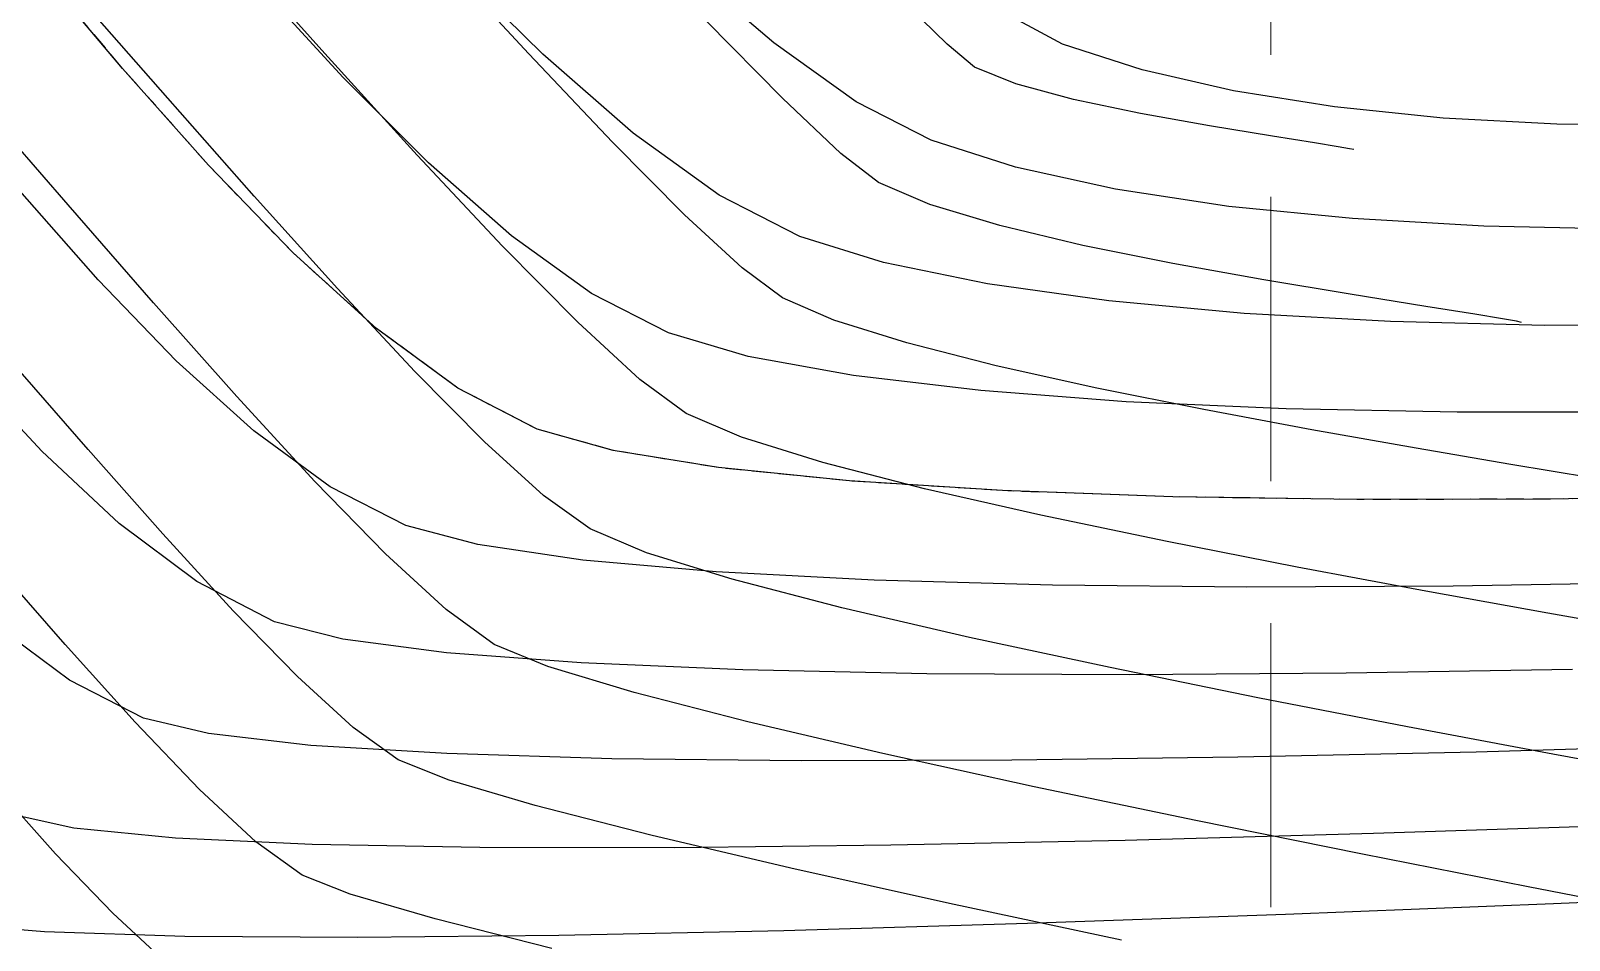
# Model space of a CAD drawing. Header units: inches. Extents: x 2547543 to 2548696, y 7125653 to 7126375.
# Drawn here: x 2547994.12 to 2548015.78, y 7125763.91 to 7125776.71 of the extents above; entities that cross this region are included whole.
import ezdxf

# ---------------------------------------------------------------- set-up
doc = ezdxf.new("R2010")
doc.units = ezdxf.units.IN
doc.header["$MEASUREMENT"] = 0
doc.linetypes.add('DASHED2', pattern=[0.375, 0.25, -0.125])
doc.linetypes.add('HIDDEN', pattern=[0.375, 0.25, -0.125])
for name, color, linetype in [('CONT-MJR', 6, 'Continuous'), ('CONT-MNR', 14, 'Continuous'), ('GRID', 254, 'HIDDEN'), ('V-100YR-LINE', 2, 'DASHED2'), ('V-TOPO-MAJR-E', 6, 'Continuous'), ('V-TOPO-MINR-E', 14, 'Continuous')]:
    doc.layers.add(name, color=color, linetype=linetype)

msp = doc.modelspace()

# ---------------------------------------------------------------- linework, layer by layer
at = {"layer": 'CONT-MJR', "color": 35, "extrusion": (-0.7026021801237381, -0.7115828669138755, 0), "elevation": -6860811.679438175}
msp.add_lwpolyline([(-3193471.932661497, 565), (-3193473.789299858, 565)], dxfattribs=at)
at = {"layer": 'CONT-MJR', "color": 35, "extrusion": (-0.6576031726014793, -0.7533644983568506, 0), "elevation": -7043880.711132391}
msp.add_lwpolyline([(-2766357.724228919, 565), (-2766359.414962029, 565)], dxfattribs=at)
at = {"layer": 'CONT-MJR', "color": 35, "extrusion": (0.5841125413860025, 0.8116726797149115, 0), "elevation": 7272117.388453069}
msp.add_lwpolyline([(2094109.110665254, 565.0000000000005), (2094110.603483615, 565.0000000000005)], dxfattribs=at)
at = {"layer": 'CONT-MJR', "color": 35, "extrusion": (-0.4580931002733198, -0.8889042195208536, 0), "elevation": -7501353.901075071}
msp.add_lwpolyline([(-999335.4680387238, 565.0000000000005), (-999336.7448655879, 565.0000000000005)], dxfattribs=at)
at = {"layer": 'CONT-MJR', "color": 35, "extrusion": (-0.2961530443005939, -0.9551404997964911, 0), "elevation": -7560714.588526913}
msp.add_lwpolyline([(323384.345568011, 565.0000000000009), (323383.1128719058, 565.0000000000009)], dxfattribs=at)
at = {"layer": 'CONT-MJR', "color": 35, "extrusion": (-0.2014567921680611, -0.9794974021861184, 0), "elevation": -7492989.726233767}
msp.add_lwpolyline([(1060231.41700524, 565.0000000000005), (1060229.921610068, 565.0000000000005)], dxfattribs=at)
at = {"layer": 'CONT-MJR', "color": 35, "extrusion": (-0.1382060829525731, -0.9904034928426426, 0), "elevation": -7409540.766896177}
msp.add_lwpolyline([(1538732.148643981, 565), (1538730.424328217, 565)], dxfattribs=at)
at = {"layer": 'CONT-MJR', "color": 35}
for points, elevation in [([(2548011.206932369, 7125772.736689702), (2548009.300436388, 7125772.912916645)], 565), ([(2548015.438887034, 7125772.567037366), (2548013.267850932, 7125772.621684143)], 565), ([(2548017.675735631, 7125772.571886767), (2548015.438887034, 7125772.567037366)], 565), ([(2547994.6700441, 7125767.572906442), (2547993.654695455, 7125768.323803399)], 570), ([(2547995.70778405, 7125767.040356055), (2547994.6700441, 7125767.572906442)], 570), ([(2548017.930280093, 7125766.662909914), (2548014.472065884, 7125766.562141089)], 570), ([(2548002.304873768, 7125766.467811168), (2547999.982100132, 7125766.539423596)], 570), ([(2548004.975778803, 7125766.437878415), (2548002.304873768, 7125766.467811168)], 570), ([(2548007.934293597, 7125766.446023626), (2548004.975778803, 7125766.437878415)], 570)]:
    msp.add_lwpolyline(points, dxfattribs=dict(at, elevation=elevation))
at = {"layer": 'CONT-MJR', "color": 35, "extrusion": (-0.05571637566219593, -0.998446636272099, 0), "elevation": -7256669.769384192}
msp.add_lwpolyline([(2147033.052189297, 565), (2147030.988064397, 565)], dxfattribs=at)
at = {"layer": 'CONT-MJR', "color": 35, "extrusion": (-0.2319676683881948, -0.9727234965921943, 0), "elevation": -7522453.654794347}
msp.add_lwpolyline([(825548.6692631999, 570), (825547.7283487623, 570)], dxfattribs=at)
at = {"layer": 'CONT-MJR', "color": 35, "extrusion": (-0.1139811068873317, -0.9934829174539132, 0), "elevation": -7369751.08694913}
msp.add_lwpolyline([(1719189.783335348, 570.0000000000009), (1719188.328910835, 570.0000000000009)], dxfattribs=at)
at = {"layer": 'CONT-MJR', "color": 35, "extrusion": (-0.06095564116566914, -0.9981404759902698, 0), "elevation": -7267830.978054835}
msp.add_lwpolyline([(2108906.246749188, 570.0000000000009), (2108904.329062611, 570.0000000000009)], dxfattribs=at)
at = {"layer": 'CONT-MJR', "color": 35, "extrusion": (0.0133782045733992, -0.9999105078167708, 0), "elevation": -7091040.974227568}
msp.add_lwpolyline([(2643113.05464586, 570.0000000000009), (2643109.868757839, 570.0000000000009)], dxfattribs=at)
at = {"layer": 'CONT-MJR', "color": 35, "extrusion": (0.02191963891637869, -0.9997597358514573, 0), "elevation": -7068202.93872393}
msp.add_lwpolyline([(2703596.505582816, 570), (2703593.152607837, 570)], dxfattribs=at)
at = {"layer": 'CONT-MNR', "color": 35, "extrusion": (0.7645249381996719, 0.6445941505092858, 0), "elevation": 6541239.685255825}
msp.add_lwpolyline([(3805410.657857005, 567), (3805412.543718501, 567)], dxfattribs=at)
at = {"layer": 'CONT-MNR', "color": 35}
for points, elevation in [([(2548004.584429787, 7125776.546154753), (2548003.33221367, 7125777.616992006)], 564), ([(2547998.523150669, 7125776.055099012), (2547997.302365325, 7125777.388325812)], 566), ([(2548008.647634501, 7125776.528430087), (2548007.66199144, 7125777.055308267)], 563), ([(2547996.623243566, 7125774.824264829), (2547995.415779131, 7125776.186217607)], 567), ([(2548011.057201164, 7125775.86789778), (2548009.769512235, 7125776.162867153)], 563), ([(2547999.721787651, 7125774.854323258), (2547998.523150669, 7125776.055099012)], 566), ([(2548006.799084436, 7125775.17299094), (2548005.746349492, 7125775.716913127)], 564), ([(2548012.480082253, 7125775.642856659), (2548011.057201164, 7125775.86789778)], 563), ([(2548014.007536469, 7125775.487078483), (2548012.480082253, 7125775.642856659)], 563), ([(2548015.608944777, 7125775.399897945), (2548014.007536469, 7125775.487078483)], 563), ([(2548017.253688144, 7125775.380649732), (2548015.608944777, 7125775.399897945)], 563), ([(2548000.889993859, 7125773.827539588), (2547999.721787651, 7125774.854323258)], 566), ([(2548012.731486408, 7125774.07022334), (2548010.989380729, 7125774.243304228)], 564), ([(2548014.583705858, 7125773.964048257), (2548012.731486408, 7125774.07022334)], 564), ([(2548002.019486881, 7125773.016289038), (2548000.889993859, 7125773.827539588)], 566), ([(2547996.170996312, 7125772.067844853), (2547995.072064036, 7125773.208491623)], 568), ([(2548003.101984308, 7125772.462112645), (2548002.019486881, 7125773.016289038)], 566), ([(2548005.706689733, 7125771.861811042), (2548004.223931754, 7125772.13214903)], 566), ([(2548007.498258617, 7125771.649473166), (2548005.706689733, 7125771.861811042)], 566), ([(2548001.253434243, 7125771.106673497), (2548000.137652485, 7125771.683351753)], 567), ([(2548009.546638779, 7125771.493509891), (2548007.498258617, 7125771.649473166)], 566), ([(2548016.712650671, 7125771.347612528), (2548014.205834433, 7125771.344205085)], 566), ([(2547998.340087011, 7125770.297300685), (2547997.261230846, 7125771.08347603)], 568), ([(2548002.320680282, 7125770.808194579), (2548001.253434243, 7125771.106673497)], 567), ([(2547995.366335724, 7125769.779762382), (2547994.27604058, 7125770.79609502)], 569), ([(2548003.805630766, 7125770.565964162), (2548002.320680282, 7125770.808194579)], 567), ([(2548012.794054867, 7125770.11610413), (2548010.202497746, 7125770.155052233)], 567), ([(2548015.521210861, 7125770.122548682), (2548012.794054867, 7125770.11610413)], 567), ([(2548001.894738165, 7125769.26491955), (2548000.418781126, 7125769.481293121)], 568), ([(2548008.507902283, 7125768.911423391), (2548005.998005499, 7125768.982562822)], 568), ([(2548012.642188328, 7125767.670172762), (2548009.592305394, 7125767.648241874)], 569), ([(2547998.083055848, 7125765.261368962), (2547996.15794707, 7125765.351049867)], 571), ([(2548009.534063046, 7125765.317581357), (2548006.230534816, 7125765.249866262)], 571), ([(2548013.02993441, 7125765.413922442), (2548009.534063046, 7125765.317581357)], 571), ([(2548006.230534816, 7125765.249866262), (2548003.180254412, 7125765.215066362)], 571), ([(2548011.790789598, 7125764.274206471), (2548008.156243785, 7125764.146522308)], 572), ([(2548015.563307629, 7125764.424238285), (2548011.790789598, 7125764.274206471)], 572), ([(2548004.724349224, 7125764.046554966), (2548001.559784946, 7125763.979673616)], 572), ([(2548008.156243785, 7125764.146522308), (2548004.724349224, 7125764.046554966)], 572), ([(2548001.559784946, 7125763.979673616), (2547998.727229984, 7125763.951247431)], 572)]:
    msp.add_lwpolyline(points, dxfattribs=dict(at, elevation=elevation))
at = {"layer": 'CONT-MNR', "color": 35, "extrusion": (-0.5809129662180598, -0.8139656784408882, 0), "elevation": -7280306.441887345}
msp.add_lwpolyline([(-2065466.282317981, 564), (-2065467.709797956, 564)], dxfattribs=at)
at = {"layer": 'CONT-MNR', "color": 35, "extrusion": (0.3098162403267072, 0.9507964541529508, 0), "elevation": 7564577.515847713}
msp.add_lwpolyline([(-214957.4738101391, 563.0000000000009), (-214956.2938754335, 563.0000000000009)], dxfattribs=at)
at = {"layer": 'CONT-MNR', "color": 35, "extrusion": (0.3044146277087824, 0.9525396235521773, 0), "elevation": 7563233.741940978}
msp.add_lwpolyline([(-257888.4864677899, 564), (-257887.2407857552, 564)], dxfattribs=at)
at = {"layer": 'CONT-MNR', "color": 35, "extrusion": (0.7192601197658726, 0.6947408726384126, 0), "elevation": 6783239.376031788}
msp.add_lwpolyline([(3355086.538242497, 567.0000000000009), (3355088.256013398, 567.0000000000009)], dxfattribs=at)
at = {"layer": 'CONT-MNR', "color": 35, "extrusion": (-0.214567196749266, -0.9767092290334733, 0), "elevation": -7506528.935880757}
msp.add_lwpolyline([(959706.8359444414, 564.0000000000009), (959705.3930618931, 564.0000000000009)], dxfattribs=at)
at = {"layer": 'CONT-MNR', "color": 35, "extrusion": (0.7505529448060843, 0.6608103185051782, 0), "elevation": 6621189.668188068}
msp.add_lwpolyline([(3664528.630533427, 568), (3664530.302646227, 568)], dxfattribs=at)
at = {"layer": 'CONT-MNR', "color": 35, "extrusion": (-0.1493828649401417, -0.9887794292269007, 0), "elevation": -7426448.170586764}
msp.add_lwpolyline([(1454952.280362292, 564), (1454950.667810444, 564)], dxfattribs=at)
at = {"layer": 'CONT-MNR', "color": 35, "extrusion": (-0.02086526576526294, -0.999782296644897, 0), "elevation": -7177387.660611372}
msp.add_lwpolyline([(2398780.630057614, 564.0000000000005), (2398778.704839076, 564.0000000000005)], dxfattribs=at)
at = {"layer": 'CONT-MNR', "color": 35, "extrusion": (-0.6711978588715227, -0.7412782434729104, 0), "elevation": -6992391.608191652}
msp.add_lwpolyline([(-2894027.046673561, 567), (-2894028.629667476, 567)], dxfattribs=at)
at = {"layer": 'CONT-MNR', "color": 35, "extrusion": (-0.5919753393325776, -0.8059560767325223, 0), "elevation": -7251412.235712169}
msp.add_lwpolyline([(-2164704.915802302, 567.0000000000005), (-2164706.339656965, 567.0000000000005)], dxfattribs=at)
at = {"layer": 'CONT-MNR', "color": 35, "extrusion": (-0.2821498534287629, -0.9593703457008288, 0), "elevation": -7555173.492123361}
msp.add_lwpolyline([(433944.1305079667, 566), (433942.9610456724, 566)], dxfattribs=at)
at = {"layer": 'CONT-MNR', "color": 35, "extrusion": (-0.6701515954229151, -0.7422242512557251, 0), "elevation": -6996464.536799768}
msp.add_lwpolyline([(-2884161.500791234, 568.0000000000009), (-2884162.969666082, 568.0000000000009)], dxfattribs=at)
at = {"layer": 'CONT-MNR', "color": 35, "extrusion": (0.7321493392052163, 0.6811441441437819, 0), "elevation": 6719189.375772682}
msp.add_lwpolyline([(3481576.99925188, 569), (3481578.596398209, 569)], dxfattribs=at)
at = {"layer": 'CONT-MNR', "color": 35, "extrusion": (-0.04487510817497691, -0.9989926049107092, 0), "elevation": -7232935.230336211}
msp.add_lwpolyline([(2225675.183196563, 566.0000000000009), (2225672.927732606, 566.0000000000009)], dxfattribs=at)
at = {"layer": 'CONT-MNR', "color": 35, "extrusion": (-0.01998376394192685, -0.9998003046502404, 0), "elevation": -7175267.275214273}
msp.add_lwpolyline([(2405105.646799666, 566.0000000000009), (2405103.240315262, 566.0000000000009)], dxfattribs=at)
at = {"layer": 'CONT-MNR', "color": 35, "extrusion": (-0.1013866967783974, -0.994847092631006, 0), "elevation": -7347385.819536735}
msp.add_lwpolyline([(1812417.694157232, 567.0000000000009), (1812415.838360669, 567.0000000000009)], dxfattribs=at)
at = {"layer": 'CONT-MNR', "color": 35, "extrusion": (-0.4563275684499187, -0.8898118622903298, 0), "elevation": -7503316.825440576}
msp.add_lwpolyline([(-984445.0883401106, 568.0000000000009), (-984446.2849943852, 568.0000000000009)], dxfattribs=at)
at = {"layer": 'CONT-MNR', "color": 35, "extrusion": (-0.06321170368379506, -0.9980001405397657, 0), "elevation": -7272583.616759855}
msp.add_lwpolyline([(2092480.068422553, 567), (2092477.913016011, 567)], dxfattribs=at)
at = {"layer": 'CONT-MNR', "color": 35, "extrusion": (-0.03603017995445746, -0.9993507022724554, 0), "elevation": -7212948.674805345}
msp.add_lwpolyline([(2289613.004262871, 567.0000000000009), (2289610.603166712, 567.0000000000009)], dxfattribs=at)
at = {"layer": 'CONT-MNR', "color": 35, "extrusion": (0.01769506555637161, -0.9998434300704065, 0), "elevation": -7079567.13953582}
msp.add_lwpolyline([(2673710.354831444, 567.0000000000009), (2673707.548058236, 567.0000000000009)], dxfattribs=at)
at = {"layer": 'CONT-MNR', "color": 35, "extrusion": (-0.5981061771197012, -0.8014168708551478, 0), "elevation": -7234683.887209116}
msp.add_lwpolyline([(-2219959.084421054, 569), (-2219960.448566582, 569)], dxfattribs=at)
at = {"layer": 'CONT-MNR', "color": 35, "extrusion": (-0.2572788607366632, -0.9663372019217955, 0), "elevation": -7541442.786993072}
msp.add_lwpolyline([(628917.7411613383, 568.0000000000009), (628916.691944828, 568.0000000000009)], dxfattribs=at)
at = {"layer": 'CONT-MNR', "color": 35, "extrusion": (-0.08766372404805625, -0.9961501249741559, 0), "elevation": -7321703.278760862}
msp.add_lwpolyline([(1913522.82198123, 568.0000000000009), (1913520.935407781, 568.0000000000009)], dxfattribs=at)
at = {"layer": 'CONT-MNR', "color": 35, "extrusion": (-0.05252404331858569, -0.9986196597671545, 0), "elevation": -7249764.574361487}
msp.add_lwpolyline([(2170214.684094557, 568.0000000000009), (2170212.457063538, 568.0000000000009)], dxfattribs=at)
at = {"layer": 'CONT-MNR', "color": 35, "extrusion": (-0.4599205986591697, -0.8879600457954125, 0), "elevation": -7499274.192549101}
msp.add_lwpolyline([(-1014767.639691681, 569.0000000000009), (-1014768.874825127, 569.0000000000009)], dxfattribs=at)
at = {"layer": 'CONT-MNR', "color": 35, "extrusion": (-0.01018690434850305, -0.9999481121437224, 0), "elevation": -7151355.489499418}
msp.add_lwpolyline([(2475289.508164709, 568), (2475286.770892824, 568)], dxfattribs=at)
at = {"layer": 'CONT-MNR', "color": 35, "extrusion": (0.004402625971888658, -0.9999903083953123, 0), "elevation": -7114481.882919908}
msp.add_lwpolyline([(2579361.551555086, 568.0000000000009), (2579358.645870757, 568.0000000000009)], dxfattribs=at)
at = {"layer": 'CONT-MNR', "color": 35, "extrusion": (0.01687436036878253, -0.9998576178447331, 0), "elevation": -7081758.204994844}
msp.add_lwpolyline([(2667897.167108383, 568.0000000000005), (2667894.151203244, 568.0000000000005)], dxfattribs=at)
at = {"layer": 'CONT-MNR', "color": 35, "extrusion": (0.2455853338749368, 0.9693749758403792, 0), "elevation": 7533292.397102951}
msp.add_lwpolyline([(-719981.8516843047, 569), (-719980.8590158892, 569)], dxfattribs=at)
at = {"layer": 'CONT-MNR', "color": 35, "extrusion": (-0.1306051918022487, -0.991434457679527, 0), "elevation": -7397513.918572337}
msp.add_lwpolyline([(1595512.68508439, 569), (1595511.213226773, 569)], dxfattribs=at)
at = {"layer": 'CONT-MNR', "color": 35, "extrusion": (-0.07549063651837787, -0.997146510698428, 0), "elevation": -7297784.79731633}
msp.add_lwpolyline([(2002802.430250882, 569), (2002800.528209271, 569)], dxfattribs=at)
at = {"layer": 'CONT-MNR', "color": 35, "extrusion": (-0.04298205380694845, -0.9990758444935683, 0), "elevation": -7228700.852295461}
msp.add_lwpolyline([(2239369.265275605, 569.0000000000009), (2239366.988812486, 569.0000000000009)], dxfattribs=at)
at = {"layer": 'CONT-MNR', "color": 35, "extrusion": (-0.02121595030195128, -0.9997749163950781, 0), "elevation": -7178222.154249537}
msp.add_lwpolyline([(2396253.294160526, 569.0000000000009), (2396250.701091041, 569.0000000000009)], dxfattribs=at)
at = {"layer": 'CONT-MNR', "color": 35, "extrusion": (0.01757047187571569, -0.999845627343574, 0), "elevation": -7079897.862019909}
msp.add_lwpolyline([(2672825.58879572, 569.0000000000009), (2672822.399149803, 569.0000000000009)], dxfattribs=at)
at = {"layer": 'CONT-MNR', "color": 35, "extrusion": (-0.005292274309728492, -0.9999859958182568, 0), "elevation": -7139152.623402969}
msp.add_lwpolyline([(2510262.392454095, 569), (2510259.541420467, 569)], dxfattribs=at)
at = {"layer": 'CONT-MNR', "color": 35, "extrusion": (-0.2176528599541912, -0.9760262458324372, 0), "elevation": -7509512.480739047}
msp.add_lwpolyline([(935966.4919985896, 571), (935965.6001466501, 571)], dxfattribs=at)
at = {"layer": 'CONT-MNR', "color": 35, "extrusion": (0.0332508524416267, -0.9994470375222017, 0), "elevation": -7037101.52774526}
msp.add_lwpolyline([(2783545.47796458, 571), (2783541.848647897, 571)], dxfattribs=at)
at = {"layer": 'CONT-MNR', "color": 35, "extrusion": (-0.09738449605249505, -0.9952468336692167, 0), "elevation": -7340030.724887561}
msp.add_lwpolyline([(1841946.040697829, 571), (1841944.605634551, 571)], dxfattribs=at)
at = {"layer": 'CONT-MNR', "color": 35, "extrusion": (-0.0185892421949295, -0.9998272051082718, 0), "elevation": -7171899.319010285}
msp.add_lwpolyline([(2415097.587213889, 571), (2415095.22573516, 571)], dxfattribs=at)
at = {"layer": 'CONT-MNR', "color": 35, "extrusion": (-0.0008787962295292019, -0.999999613858519, 0), "elevation": -7128001.639100467}
msp.add_lwpolyline([(2541740.100761179, 571.0000000000009), (2541737.364632236, 571.0000000000009)], dxfattribs=at)
at = {"layer": 'CONT-MNR', "color": 35, "extrusion": (0.04338565412251789, -0.9990583992021493, 0), "elevation": -7008507.476842668}
msp.add_lwpolyline([(2854776.149924679, 572), (2854772.300488828, 572)], dxfattribs=at)
at = {"layer": 'CONT-MNR', "color": 35, "extrusion": (-0.08198623746568888, -0.9966334616428548, 0), "elevation": -7310675.340425763}
msp.add_lwpolyline([(1955201.81427314, 572), (1955200.36092757, 572)], dxfattribs=at)
at = {"layer": 'CONT-MNR', "color": 35, "extrusion": (-0.03269544143498453, -0.9994653611353279, 0), "elevation": -7205262.119809367}
msp.add_lwpolyline([(2313654.035067981, 572.0000000000005), (2313652.059512536, 572.0000000000005)], dxfattribs=at)
at = {"layer": 'CONT-MNR', "color": 35, "extrusion": (-0.006321299598819043, -0.9999800203860985, 0), "elevation": -7141728.24456716}
msp.add_lwpolyline([(2502903.730392892, 572), (2502901.294477608, 572)], dxfattribs=at)
at = {"layer": 'GRID', "color": 252, "linetype": 'HIDDEN', "lineweight": 0, "ltscale": 16}
msp.add_line((2548011.583313596, 7126356.376313465), (2548011.583313596, 7125726.296813901), dxfattribs=at)
at = {"layer": 'V-100YR-LINE', "color": 5}
for p, q in [((2547995.415779131, 7125776.186217607, 567), (2547994.200163842, 7125777.62800575, 567)), ((2547996.623243566, 7125774.824264829, 567), (2547995.415779131, 7125776.186217607, 567)), ((2547997.81664922, 7125773.588740725, 567), (2547996.623243566, 7125774.824264829, 567)), ((2547998.990088169, 7125772.526238599, 567), (2547997.81664922, 7125773.588740725, 567)), ((2548000.137652485, 7125771.683351753, 567), (2547998.990088169, 7125772.526238599, 567)), ((2548001.253434243, 7125771.106673497, 567), (2548000.137652485, 7125771.683351753, 567)), ((2548002.320680282, 7125770.808194579, 567), (2548001.253434243, 7125771.106673497, 567)), ((2548003.805630766, 7125770.565964162, 567), (2548002.320680282, 7125770.808194579, 567)), ((2548005.651864581, 7125770.377811079, 567), (2548003.805630766, 7125770.565964162, 567)), ((2548007.802960613, 7125770.241564159, 567), (2548005.651864581, 7125770.377811079, 567)), ((2548010.202497746, 7125770.155052233, 567), (2548007.802960613, 7125770.241564159, 567)), ((2548012.794054867, 7125770.11610413, 567), (2548010.202497746, 7125770.155052233, 567)), ((2548015.521210861, 7125770.122548682, 567), (2548012.794054867, 7125770.11610413, 567)), ((2548018.327544613, 7125770.172214718, 567), (2548015.521210861, 7125770.122548682, 567))]:
    msp.add_line(p, q, dxfattribs=at)
at = {"layer": 'V-TOPO-MAJR-E', "color": 35, "extrusion": (0.712903502314002, 0.7012621452698198, 0), "elevation": 6813518.279359855}
msp.add_lwpolyline([(3293171.255545778, 565), (3293172.782834555, 565)], dxfattribs=at)
at = {"layer": 'V-TOPO-MAJR-E', "color": 35, "extrusion": (-0.6872701290647322, -0.7264019339837597, 0), "elevation": -6927344.820925653}
msp.add_lwpolyline([(-3046456.151299768, 565), (-3046457.285687484, 565)], dxfattribs=at)
at = {"layer": 'V-TOPO-MAJR-E', "color": 35, "extrusion": (-0.6127492799013384, -0.7902773690169744, 0), "elevation": -7192627.262508526}
msp.add_lwpolyline([(-2352681.719069992, 565), (-2352682.386642269, 565)], dxfattribs=at)
at = {"layer": 'V-TOPO-MAJR-E', "color": 35, "extrusion": (0.3939465508568035, 0.9191333499922784, 0), "elevation": 7553315.257223744}
msp.add_lwpolyline([(465216.187130589, 565.0000000000009), (465216.9747742112, 565.0000000000009)], dxfattribs=at)
at = {"layer": 'V-TOPO-MAJR-E', "color": 35, "extrusion": (-0.2870028176579434, -0.9579297378494945, 0), "elevation": -7557276.202187359}
msp.add_lwpolyline([(395695.2055068642, 565), (395694.1743694469, 565)], dxfattribs=at)
at = {"layer": 'V-TOPO-MAJR-E', "color": 35, "extrusion": (-0.2313471092239364, -0.9728712736296247, 0), "elevation": -7521935.031514078}
msp.add_lwpolyline([(830357.5546721241, 565), (830356.3533145157, 565)], dxfattribs=at)
at = {"layer": 'V-TOPO-MAJR-E', "color": 35, "extrusion": (-0.1982489967409051, -0.9801516899394831, 0), "elevation": -7489479.34413128}
msp.add_lwpolyline([(1084759.072393818, 565), (1084757.779760375, 565)], dxfattribs=at)
at = {"layer": 'V-TOPO-MAJR-E', "color": 35, "extrusion": (-0.1772328164703967, -0.9841689533641929, 0), "elevation": -7464556.011357142}
msp.add_lwpolyline([(1244752.942751482, 565.0000000000009), (1244751.639734523, 565.0000000000009)], dxfattribs=at)
at = {"layer": 'V-TOPO-MAJR-E', "color": 35}
for points, elevation in [([(2548012.701460835, 7125773.005219236), (2548011.48645858, 7125773.207172091)], 565), ([(2548014.847062386, 7125772.660682189), (2548014.454357691, 7125772.726423281)], 565), ([(2548015.040189156, 7125772.625090757), (2548014.847062386, 7125772.660682189)], 565), ([(2547994.928724805, 7125770.821920788), (2547993.848042635, 7125772.065536868)], 570), ([(2547996.973081035, 7125768.550525045), (2547995.980405378, 7125769.633134932)], 570), ([(2547998.66140433, 7125766.909216135), (2547997.876748458, 7125767.625436866)], 570), ([(2547999.297045332, 7125766.453208596), (2547998.66140433, 7125766.909216135)], 570), ([(2548000.011726675, 7125766.166161867), (2547999.297045332, 7125766.453208596)], 570), ([(2548001.222438186, 7125765.807588976), (2548000.011726675, 7125766.166161867)], 570), ([(2548002.851898999, 7125765.390255195), (2548001.222438186, 7125765.807588976)], 570), ([(2548004.82282825, 7125764.926925797), (2548002.851898999, 7125765.390255195)], 570), ([(2548007.057945068, 7125764.430366053), (2548004.82282825, 7125764.926925797)], 570)]:
    msp.add_lwpolyline(points, dxfattribs=dict(at, elevation=elevation))
at = {"layer": 'V-TOPO-MAJR-E', "color": 35, "extrusion": (-0.1570309527164046, -0.9875936815760713, 0), "elevation": -7437485.25834375}
msp.add_lwpolyline([(1397435.398881403, 565.0000000000009), (1397434.320687883, 565.0000000000009)], dxfattribs=at)
at = {"layer": 'V-TOPO-MAJR-E', "color": 35, "extrusion": (-0.1571415985623898, -0.987576082133046, 0), "elevation": -7437641.775849462}
msp.add_lwpolyline([(1396602.814830508, 565.0000000000009), (1396602.11809457, 565.0000000000009)], dxfattribs=at)
at = {"layer": 'V-TOPO-MAJR-E', "color": 35, "extrusion": (-0.2017459147373846, -0.9794378928174957, 0), "elevation": -7493303.349663067}
msp.add_lwpolyline([(1058027.040896898, 565.0000000000009), (1058026.965370606, 565.0000000000009)], dxfattribs=at)
at = {"layer": 'V-TOPO-MAJR-E', "color": 35, "extrusion": (0.7489770783317427, 0.6625959071211102, 0), "elevation": 6629896.379008148}
msp.add_lwpolyline([(3648746.412712813, 570.0000000000009), (3648747.999925411, 570.0000000000009)], dxfattribs=at)
at = {"layer": 'V-TOPO-MAJR-E', "color": 35, "extrusion": (0.7153402611708686, 0.6987762952104153, 0), "elevation": 6802002.968449153}
msp.add_lwpolyline([(3316867.957704636, 570), (3316869.250918829, 570)], dxfattribs=at)
at = {"layer": 'V-TOPO-MAJR-E', "color": 35, "extrusion": (-0.2087645520371956, -0.9779659308036805, 0), "elevation": -7500688.395870214}
msp.add_lwpolyline([(1004259.551482587, 570.0000000000009), (1004257.074889644, 570.0000000000009)], dxfattribs=at)
at = {"layer": 'V-TOPO-MINR-E', "color": 35, "extrusion": (0.7452859868775329, 0.6667449270628026, 0), "elevation": 6650062.661331648}
msp.add_lwpolyline([(3611876.375451969, 567.0000000000009), (3611878.41495634, 567.0000000000009)], dxfattribs=at)
at = {"layer": 'V-TOPO-MINR-E', "color": 35, "extrusion": (0.734474997219236, 0.678635747997262, 0), "elevation": 6707249.716927643}
msp.add_lwpolyline([(3504539.938228981, 566), (3504541.851902847, 566)], dxfattribs=at)
at = {"layer": 'V-TOPO-MINR-E', "color": 35, "extrusion": (0.70010876554977, 0.7140362150482127, 0), "elevation": 6871944.551927858}
msp.add_lwpolyline([(3169449.314970498, 564.0000000000009), (3169450.31428963, 564.0000000000009)], dxfattribs=at)
at = {"layer": 'V-TOPO-MINR-E', "color": 35, "extrusion": (0.7523908009450632, 0.6587169973920867, 0), "elevation": 6610958.406398205}
msp.add_lwpolyline([(3682959.827290365, 568), (3682961.697948847, 568)], dxfattribs=at)
at = {"layer": 'V-TOPO-MINR-E', "color": 35, "extrusion": (0.7396550270967861, 0.6729862115158473, 0), "elevation": 6680188.983010018}
msp.add_lwpolyline([(3555846.7003893, 567), (3555848.633231872, 567)], dxfattribs=at)
at = {"layer": 'V-TOPO-MINR-E', "color": 35}
for points, elevation in [([(2548002.311996283, 7125775.148877078), (2548001.134822848, 7125776.390037045)], 566), ([(2548007.992020332, 7125775.967470597), (2548007.408534776, 7125776.203596899)], 564), ([(2547997.269066293, 7125774.386529069), (2547996.051456055, 7125775.765650089)], 568), ([(2547994.648760271, 7125774.26253807), (2547993.445903474, 7125775.644229196)], 569), ([(2548010.717203844, 7125775.375145445), (2548009.748974411, 7125775.549157654)], 564), ([(2548003.326682932, 7125774.126278395), (2548002.311996283, 7125775.148877078)], 566), ([(2548012.197038844, 7125775.137445486), (2548011.608442148, 7125775.230012366)], 564), ([(2548012.531443062, 7125775.083125056), (2548012.197038844, 7125775.137445486)], 564), ([(2548000.764167344, 7125773.683142968), (2547999.563613806, 7125774.963414276)], 567), ([(2547995.852668316, 7125772.884503704), (2547994.648760271, 7125774.26253807)], 569), ([(2547998.439570008, 7125773.086817146), (2547997.269066293, 7125774.386529069)], 568), ([(2548001.823327947, 7125772.611225199), (2548000.764167344, 7125773.683142968)], 567), ([(2548005.428940534, 7125772.640619905), (2548004.704704961, 7125772.953467464)], 566), ([(2548002.699925541, 7125771.806649086), (2548001.823327947, 7125772.611225199)], 567), ([(2548006.45672591, 7125772.320859696), (2548005.428940534, 7125772.640619905)], 566), ([(2548000.509328969, 7125770.929876111), (2547999.530484974, 7125771.9175782)], 568), ([(2547998.122036203, 7125770.371301259), (2547997.022227122, 7125771.568100099)], 569), ([(2548012.162434814, 7125771.099362208), (2548010.640915541, 7125771.383438093)], 566), ([(2548005.274757712, 7125770.638599859), (2548004.131685734, 7125770.994512442)], 567), ([(2548002.000875147, 7125769.70333803), (2548001.343619768, 7125770.174774761)], 568), ([(2548002.792298274, 7125769.368302097), (2548002.000875147, 7125769.70333803)], 568), ([(2548015.481206524, 7125768.518144905), (2548013.765458749, 7125768.827133011)], 567), ([(2548009.321091555, 7125767.750008767), (2548007.341286902, 7125768.175795759)], 568), ([(2547995.590361016, 7125766.981321828), (2547994.604414936, 7125768.075176321)], 571), ([(2548015.552919355, 7125766.531354613), (2548013.505337173, 7125766.917533805)], 568), ([(2548017.466235262, 7125766.1788868), (2548015.552919355, 7125766.531354613)], 568), ([(2547994.472633113, 7125765.129394592), (2547993.606904023, 7125766.093936712)], 572), ([(2548012.87413695, 7125765.123591981), (2548010.528907589, 7125765.597770778)], 569), ([(2547995.275875142, 7125764.292909778), (2547994.472633113, 7125765.129394592)], 572), ([(2548017.453493649, 7125764.230608208), (2548015.208624065, 7125764.663891298)], 569), ([(2547999.816847391, 7125764.2155621), (2547998.621412879, 7125764.563050447)], 571), ([(2548001.456859743, 7125763.79873834), (2547999.816847391, 7125764.2155621)], 571)]:
    msp.add_lwpolyline(points, dxfattribs=dict(at, elevation=elevation))
at = {"layer": 'V-TOPO-MINR-E', "color": 35, "extrusion": (0.6421307103122985, 0.7665951675257436, 0), "elevation": 7098739.409670756}
msp.add_lwpolyline([(2622389.568939599, 564), (2622390.069864728, 564)], dxfattribs=at)
at = {"layer": 'V-TOPO-MINR-E', "color": 35, "extrusion": (0.2602608073486139, 0.9655383535407839, 0), "elevation": 7543356.612465981}
msp.add_lwpolyline([(-605640.0785634774, 564), (-605639.2351448224, 564)], dxfattribs=at)
at = {"layer": 'V-TOPO-MINR-E', "color": 35, "extrusion": (-0.2063701005511734, -0.9784740066033939, 0), "elevation": -7498219.179842012}
msp.add_lwpolyline([(1022614.291358742, 564.0000000000005), (1022613.328020919, 564.0000000000005)], dxfattribs=at)
at = {"layer": 'V-TOPO-MINR-E', "color": 35, "extrusion": (-0.1607271428648748, -0.986998878189076, 0), "elevation": -7442666.784061153}
msp.add_lwpolyline([(1369579.10572796, 564.0000000000009), (1369578.202749929, 564.0000000000009)], dxfattribs=at)
at = {"layer": 'V-TOPO-MINR-E', "color": 35, "extrusion": (-0.1759203787947615, -0.9844043987735467, 0), "elevation": -7462891.666204508}
msp.add_lwpolyline([(1254705.854431101, 564.0000000000009), (1254705.692253037, 564.0000000000009)], dxfattribs=at)
at = {"layer": 'V-TOPO-MINR-E', "color": 35, "extrusion": (0.1991352856388733, 0.9799720087908248, 0), "elevation": 7490459.329494701}
msp.add_lwpolyline([(-1077987.923987107, 564), (-1077987.864418746, 564)], dxfattribs=at)
at = {"layer": 'V-TOPO-MINR-E', "color": 35, "extrusion": (0.6787866404626621, 0.7343355477773174, 0), "elevation": 6962259.864364874}
msp.add_lwpolyline([(2965789.756525072, 566), (2965790.861234135, 566)], dxfattribs=at)
at = {"layer": 'V-TOPO-MINR-E', "color": 35, "extrusion": (-0.5980552705828577, -0.8014548604432222, 0), "elevation": -7234833.011090078}
msp.add_lwpolyline([(-2219495.316780005, 566.0000000000005), (-2219496.023987512, 566.0000000000005)], dxfattribs=at)
at = {"layer": 'V-TOPO-MINR-E', "color": 35, "extrusion": (0.7311721420988931, 0.6821930068672033, 0), "elevation": 6724178.045474225}
msp.add_lwpolyline([(3471938.455886024, 568), (3471940.055015529, 568)], dxfattribs=at)
at = {"layer": 'V-TOPO-MINR-E', "color": 35, "extrusion": (0.7475722086844987, 0.6641805423245853, 0), "elevation": 6637610.58620969}
msp.add_lwpolyline([(3634698.745681556, 569), (3634700.506586508, 569)], dxfattribs=at)
at = {"layer": 'V-TOPO-MINR-E', "color": 35, "extrusion": (-0.2465297862574432, -0.9691352147599732, 0), "elevation": -7533996.375666257}
msp.add_lwpolyline([(712648.9568622867, 566), (712647.6574681175, 566)], dxfattribs=at)
at = {"layer": 'V-TOPO-MINR-E', "color": 35, "extrusion": (-0.2164768372586035, -0.9762877541639616, 0), "elevation": -7508388.594745785}
msp.add_lwpolyline([(945025.598165865, 566.0000000000005), (945024.144961745, 566.0000000000005)], dxfattribs=at)
at = {"layer": 'V-TOPO-MINR-E', "color": 35, "extrusion": (-0.5909449685142362, -0.8067118718524654, 0), "elevation": -7254174.087817099}
msp.add_lwpolyline([(-2155434.159086986, 567), (-2155434.968377807, 567)], dxfattribs=at)
at = {"layer": 'V-TOPO-MINR-E', "color": 35, "extrusion": (-0.196908522668215, -0.9804218651685719, 0), "elevation": -7487987.081560785}
msp.add_lwpolyline([(1095000.229051545, 566.0000000000009), (1094998.692819389, 566.0000000000009)], dxfattribs=at)
at = {"layer": 'V-TOPO-MINR-E', "color": 35, "extrusion": (-0.3939969274356406, -0.9191117566277098, 0), "elevation": -7553285.695070608}
msp.add_lwpolyline([(-465631.3240795732, 567), (-465632.171523504, 567)], dxfattribs=at)
at = {"layer": 'V-TOPO-MINR-E', "color": 35, "extrusion": (-0.174320223718675, -0.9846890166964751, 0), "elevation": -7460838.587228674}
msp.add_lwpolyline([(1266835.066162949, 566), (1266833.578549708, 566)], dxfattribs=at)
at = {"layer": 'V-TOPO-MINR-E', "color": 35, "extrusion": (-0.6710436977444022, -0.7414178010524967, 0), "elevation": -6992993.097267286}
msp.add_lwpolyline([(-2892569.614092256, 568), (-2892570.739356308, 568)], dxfattribs=at)
at = {"layer": 'V-TOPO-MINR-E', "color": 35, "extrusion": (-0.1683802877056755, -0.985722110288774, 0), "elevation": -7453065.137517473}
msp.add_lwpolyline([(1311795.381007662, 566.0000000000005), (1311794.025547516, 566.0000000000005)], dxfattribs=at)
at = {"layer": 'V-TOPO-MINR-E', "color": 35, "extrusion": (-0.2500399692198814, -0.9682355156636845, 0), "elevation": -7536527.369238393}
msp.add_lwpolyline([(685343.2073723103, 567.0000000000009), (685341.7299753777, 567.0000000000009)], dxfattribs=at)
at = {"layer": 'V-TOPO-MINR-E', "color": 35, "extrusion": (-0.1657418658864776, -0.9861691710312531, 0), "elevation": -7449528.051542903}
msp.add_lwpolyline([(1331736.438383746, 566), (1331735.287129831, 566)], dxfattribs=at)
at = {"layer": 'V-TOPO-MINR-E', "color": 35, "extrusion": (0.7156774112150452, 0.6984309866239693, 0), "elevation": 6800403.530643457}
msp.add_lwpolyline([(3320150.625822628, 569), (3320152.049955992, 569)], dxfattribs=at)
at = {"layer": 'V-TOPO-MINR-E', "color": 35, "extrusion": (-0.2224139978649364, -0.9749523134767853, 0), "elevation": -7513998.567148381}
msp.add_lwpolyline([(899315.661822041, 567.0000000000005), (899313.9785763423, 567.0000000000005)], dxfattribs=at)
at = {"layer": 'V-TOPO-MINR-E', "color": 35, "extrusion": (-0.2045065036364647, -0.978865205209782, 0), "elevation": -7496252.488505385}
msp.add_lwpolyline([(1036892.239123544, 567), (1036890.425880727, 567)], dxfattribs=at)
at = {"layer": 'V-TOPO-MINR-E', "color": 35, "extrusion": (-0.1921693671370158, -0.9813617754600792, 0), "elevation": -7482607.324041865}
msp.add_lwpolyline([(1131166.983440284, 567), (1131165.116670794, 567)], dxfattribs=at)
at = {"layer": 'V-TOPO-MINR-E', "color": 35, "extrusion": (0.7538107525490173, 0.6570915836787778, 0), "elevation": 6602987.959690146}
msp.add_lwpolyline([(3697214.785418435, 571), (3697216.357439751, 571)], dxfattribs=at)
at = {"layer": 'V-TOPO-MINR-E', "color": 35, "extrusion": (0.6760690298698325, 0.7368382908419349, 0), "elevation": 6973163.001254573}
msp.add_lwpolyline([(2940047.499572543, 569.0000000000009), (2940048.658725352, 569.0000000000009)], dxfattribs=at)
at = {"layer": 'V-TOPO-MINR-E', "color": 35, "extrusion": (-0.295516931407328, -0.955337502274247, 0), "elevation": -7560492.676493355}
msp.add_lwpolyline([(328418.3882963597, 568.0000000000009), (328417.1257450697, 568.0000000000009)], dxfattribs=at)
at = {"layer": 'V-TOPO-MINR-E', "color": 35, "extrusion": (-0.2515617646945083, -0.9678412465605012, 0), "elevation": -7537593.529314932}
msp.add_lwpolyline([(673493.9365992658, 568), (673492.3428743861, 568)], dxfattribs=at)
at = {"layer": 'V-TOPO-MINR-E', "color": 35, "extrusion": (-0.1834123273297202, -0.9830360716593749, 0), "elevation": -7472224.93016862}
msp.add_lwpolyline([(1197835.597932545, 567), (1197833.754407064, 567)], dxfattribs=at)
at = {"layer": 'V-TOPO-MINR-E', "color": 35, "extrusion": (-0.5857736680575504, -0.8104746817824743, 0), "elevation": -7267806.302048735}
msp.add_lwpolyline([(-2108997.289789972, 569.0000000000009), (-2108998.126530472, 569.0000000000009)], dxfattribs=at)
at = {"layer": 'V-TOPO-MINR-E', "color": 35, "extrusion": (-0.2264077527129759, -0.9740326121395834, 0), "elevation": -7517619.205808392}
msp.add_lwpolyline([(868513.0873489566, 568), (868511.2389987714, 568)], dxfattribs=at)
at = {"layer": 'V-TOPO-MINR-E', "color": 35, "extrusion": (-0.1732434281388904, -0.9848790355199389, 0), "elevation": -7459446.962404082}
msp.add_lwpolyline([(1274996.029557985, 567), (1274994.463412951, 567)], dxfattribs=at)
at = {"layer": 'V-TOPO-MINR-E', "color": 35, "extrusion": (-0.3808918735862075, -0.9246195869848252, 0), "elevation": -7559137.478564061}
msp.add_lwpolyline([(-358215.0316802002, 569.0000000000009), (-358215.8463956285, 569.0000000000009)], dxfattribs=at)
at = {"layer": 'V-TOPO-MINR-E', "color": 35, "extrusion": (-0.2893219564844628, -0.9572318452161956, 0), "elevation": -7558204.579929112}
msp.add_lwpolyline([(377388.2819547071, 569.0000000000009), (377387.0118221729, 569.0000000000009)], dxfattribs=at)
at = {"layer": 'V-TOPO-MINR-E', "color": 35, "extrusion": (-0.1991372144976947, -0.9799716168349466, 0), "elevation": -7490453.62188275}
msp.add_lwpolyline([(1077973.396560254, 568.0000000000009), (1077971.273206355, 568.0000000000009)], dxfattribs=at)
at = {"layer": 'V-TOPO-MINR-E', "color": 35, "extrusion": (-0.2498419025412242, -0.9682866433730156, 0), "elevation": -7536383.219444788}
msp.add_lwpolyline([(686883.2697889677, 569.0000000000009), (686881.6179583843, 569.0000000000009)], dxfattribs=at)
at = {"layer": 'V-TOPO-MINR-E', "color": 35, "extrusion": (-0.191156540654814, -0.981559563635791, 0), "elevation": -7481434.113366838}
msp.add_lwpolyline([(1138890.070968579, 568), (1138887.928032844, 568)], dxfattribs=at)
at = {"layer": 'V-TOPO-MINR-E', "color": 35, "extrusion": (0.7213644537014038, 0.6925556475374923, 0), "elevation": 6773023.613024981}
msp.add_lwpolyline([(3375644.96027889, 571), (3375646.269679572, 571)], dxfattribs=at)
at = {"layer": 'V-TOPO-MINR-E', "color": 35, "extrusion": (-0.2280354345579484, -0.9736528337071524, 0), "elevation": -7519058.468987353}
msp.add_lwpolyline([(855946.1108000828, 569.0000000000009), (855944.1550676888, 569.0000000000009)], dxfattribs=at)
at = {"layer": 'V-TOPO-MINR-E', "color": 35, "extrusion": (-0.2142919332053372, -0.976769659317446, 0), "elevation": -7506249.71505746}
msp.add_lwpolyline([(961822.9643886448, 569.0000000000009), (961820.7836411411, 569.0000000000009)], dxfattribs=at)
at = {"layer": 'V-TOPO-MINR-E', "color": 35, "extrusion": (0.6796170672343722, 0.7335670670932216, 0), "elevation": 6958889.199129797}
msp.add_lwpolyline([(2973664.813701654, 571.0000000000009), (2973665.898295396, 571.0000000000009)], dxfattribs=at)
at = {"layer": 'V-TOPO-MINR-E', "color": 35, "extrusion": (-0.2049108737370589, -0.978780636212382, 0), "elevation": -7496676.449056069}
msp.add_lwpolyline([(1033796.511875332, 569.0000000000009), (1033794.185412958, 569.0000000000009)], dxfattribs=at)
at = {"layer": 'V-TOPO-MINR-E', "color": 35, "extrusion": (0.585815908003474, 0.8104441510246496, 0), "elevation": 7267692.156363944}
msp.add_lwpolyline([(2109376.361564546, 571.0000000000005), (2109377.166449521, 571.0000000000005)], dxfattribs=at)
at = {"layer": 'V-TOPO-MINR-E', "color": 35, "extrusion": (-0.1932069005508743, -0.98115803700501, 0), "elevation": -7483795.390797996}
msp.add_lwpolyline([(1123258.695587118, 569), (1123256.316268979, 569)], dxfattribs=at)
at = {"layer": 'V-TOPO-MINR-E', "color": 35, "extrusion": (-0.3649498611805339, -0.9310271740525671, 0), "elevation": -7564172.187273606}
msp.add_lwpolyline([(-228290.8321065581, 571), (-228291.558489712, 571)], dxfattribs=at)
at = {"layer": 'V-TOPO-MINR-E', "color": 35, "extrusion": (-0.6773784688910728, -0.7356346986669308, 0), "elevation": -6967916.607100251}
msp.add_lwpolyline([(-2952444.597032431, 572), (-2952445.56943673, 572)], dxfattribs=at)

doc.saveas('drawing.dxf')
